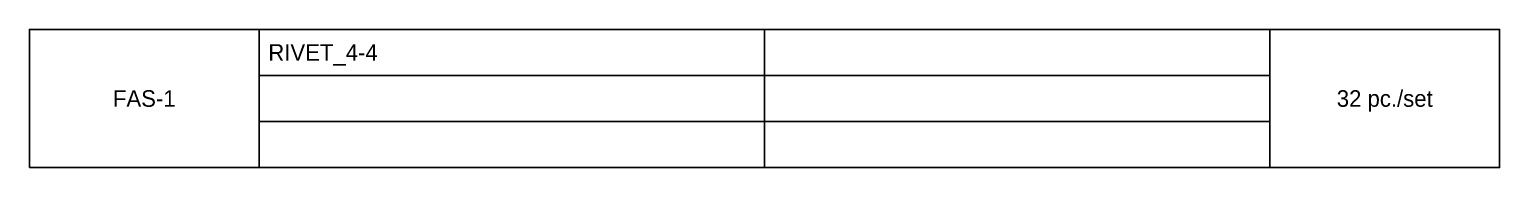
# Model space of a CAD drawing. Header units: millimetres. Extents: x -244126 to 368105, y -173968 to 259060.
# Drawn here: x 15425 to 16253, y 36457 to 36535 of the extents above; entities that cross this region are included whole.
import ezdxf
from ezdxf.enums import TextEntityAlignment as Align

# ---------------------------------------------------------------- set-up
doc = ezdxf.new("R2010")
doc.units = ezdxf.units.MM
doc.header["$MEASUREMENT"] = 0
doc.layers.add('000 - SYMBOL CON', color=1, linetype='Continuous')
doc.layers.add('002 - STRUCTURAL STEEL', color=4, linetype='Continuous')
doc.styles.add('MtXpl_BrowalliaUPC', font='BrowalliaUPC.ttf')
doc.styles.add('TA', font='Cordia New.ttf', dxfattribs={"height": 4.5})

# ---------------------------------------------------------------- blocks, each defined once
blk = doc.blocks.new('*U195')
at = {"layer": '002 - STRUCTURAL STEEL', "color": 0, "linetype": 'ByBlock'}
blk.add_lwpolyline([(0, 5), (55, 5), (55, 0), (0, 0)], close=True, dxfattribs=at)
blk = doc.blocks.new('*U190')
at = {"layer": '002 - STRUCTURAL STEEL', "color": 0, "linetype": 'ByBlock'}
blk.add_lwpolyline([(0, 30), (50, 30), (50, 0), (0, 0)], close=True, dxfattribs=at)
blk = doc.blocks.new('*U197')
at = {"layer": '000 - SYMBOL CON', "color": 0}
for points in [[(25, 0), (80, 0), (80, -15), (25, -15)], [(80, -15), (135, -15), (135, 0), (80, 0)]]:
    blk.add_lwpolyline(points, close=True, dxfattribs=at)
at = {"layer": '000 - SYMBOL CON', "color": 0, "xscale": -0.5, "yscale": 0.5, "zscale": 0.5, "rotation": 180}
for p in [(0, 0), (135, 0)]:
    blk.add_blockref('*U190', p, dxfattribs=at)
at = {"layer": '000 - SYMBOL CON', "color": 250}
for p in [(25, -5), (80, -5), (25, -10), (80, -10), (25, -15), (80, -15)]:
    blk.add_blockref('*U195', p, dxfattribs=at)
at = {"color": 0, "style": 'TA'}
for tag, p in [('CODE_VALUE_1', (26, -2.5)), ('PART_NAME_VALUE_1', (81, -2.5)), ('CODE_VALUE_2', (26, -7.5)), ('PART_NAME_VALUE_2', (81, -7.5)), ('PART_NAME_VALUE_3', (81, -12.5))]:
    blk.add_attdef(tag, text='', height=1.8, dxfattribs=at).set_placement(p, align=Align.MIDDLE_LEFT)
at = {"color": 0}
for tag, style, p in [('NO.CODE', 'MtXpl_BrowalliaUPC', (12.5, -7.5)), ('TOTAL_VALUE', 'TA', (147.5, -7.5))]:
    blk.add_attdef(tag, text='', height=1.8, dxfattribs=dict(at, style=style)).set_placement(p, align=Align.MIDDLE_CENTER)

msp = doc.modelspace()

# ---------------------------------------------------------------- block references
at = {"layer": '000 - SYMBOL CON', "color": 4}
ref = msp.add_blockref('*U197', (15425.41953, 36534.50679), dxfattribs=dict(at, xscale=5.170568523424931, yscale=5.170568523424931, zscale=5.170568523424931))
ref.add_attrib('NO.CODE', 'FAS-1', dxfattribs={"layer": '0', "color": 0, "height": 9.307023, "style": 'MtXpl_BrowalliaUPC'}).set_placement((15490.05164, 36495.72753), align=Align.MIDDLE_CENTER)
ref.add_attrib('CODE_VALUE_1', 'RIVET_4-4', dxfattribs={"layer": '0', "color": 0, "height": 9.307023, "style": 'TA'}).set_placement((15559.85431, 36521.58037), align=Align.MIDDLE_LEFT)
ref.add_attrib('TOTAL_VALUE', '32 pc./set', dxfattribs={"layer": '0', "color": 0, "height": 9.307023, "style": 'TA'}).set_placement((16188.07839, 36495.72753), align=Align.MIDDLE_CENTER)

doc.saveas('drawing.dxf')
